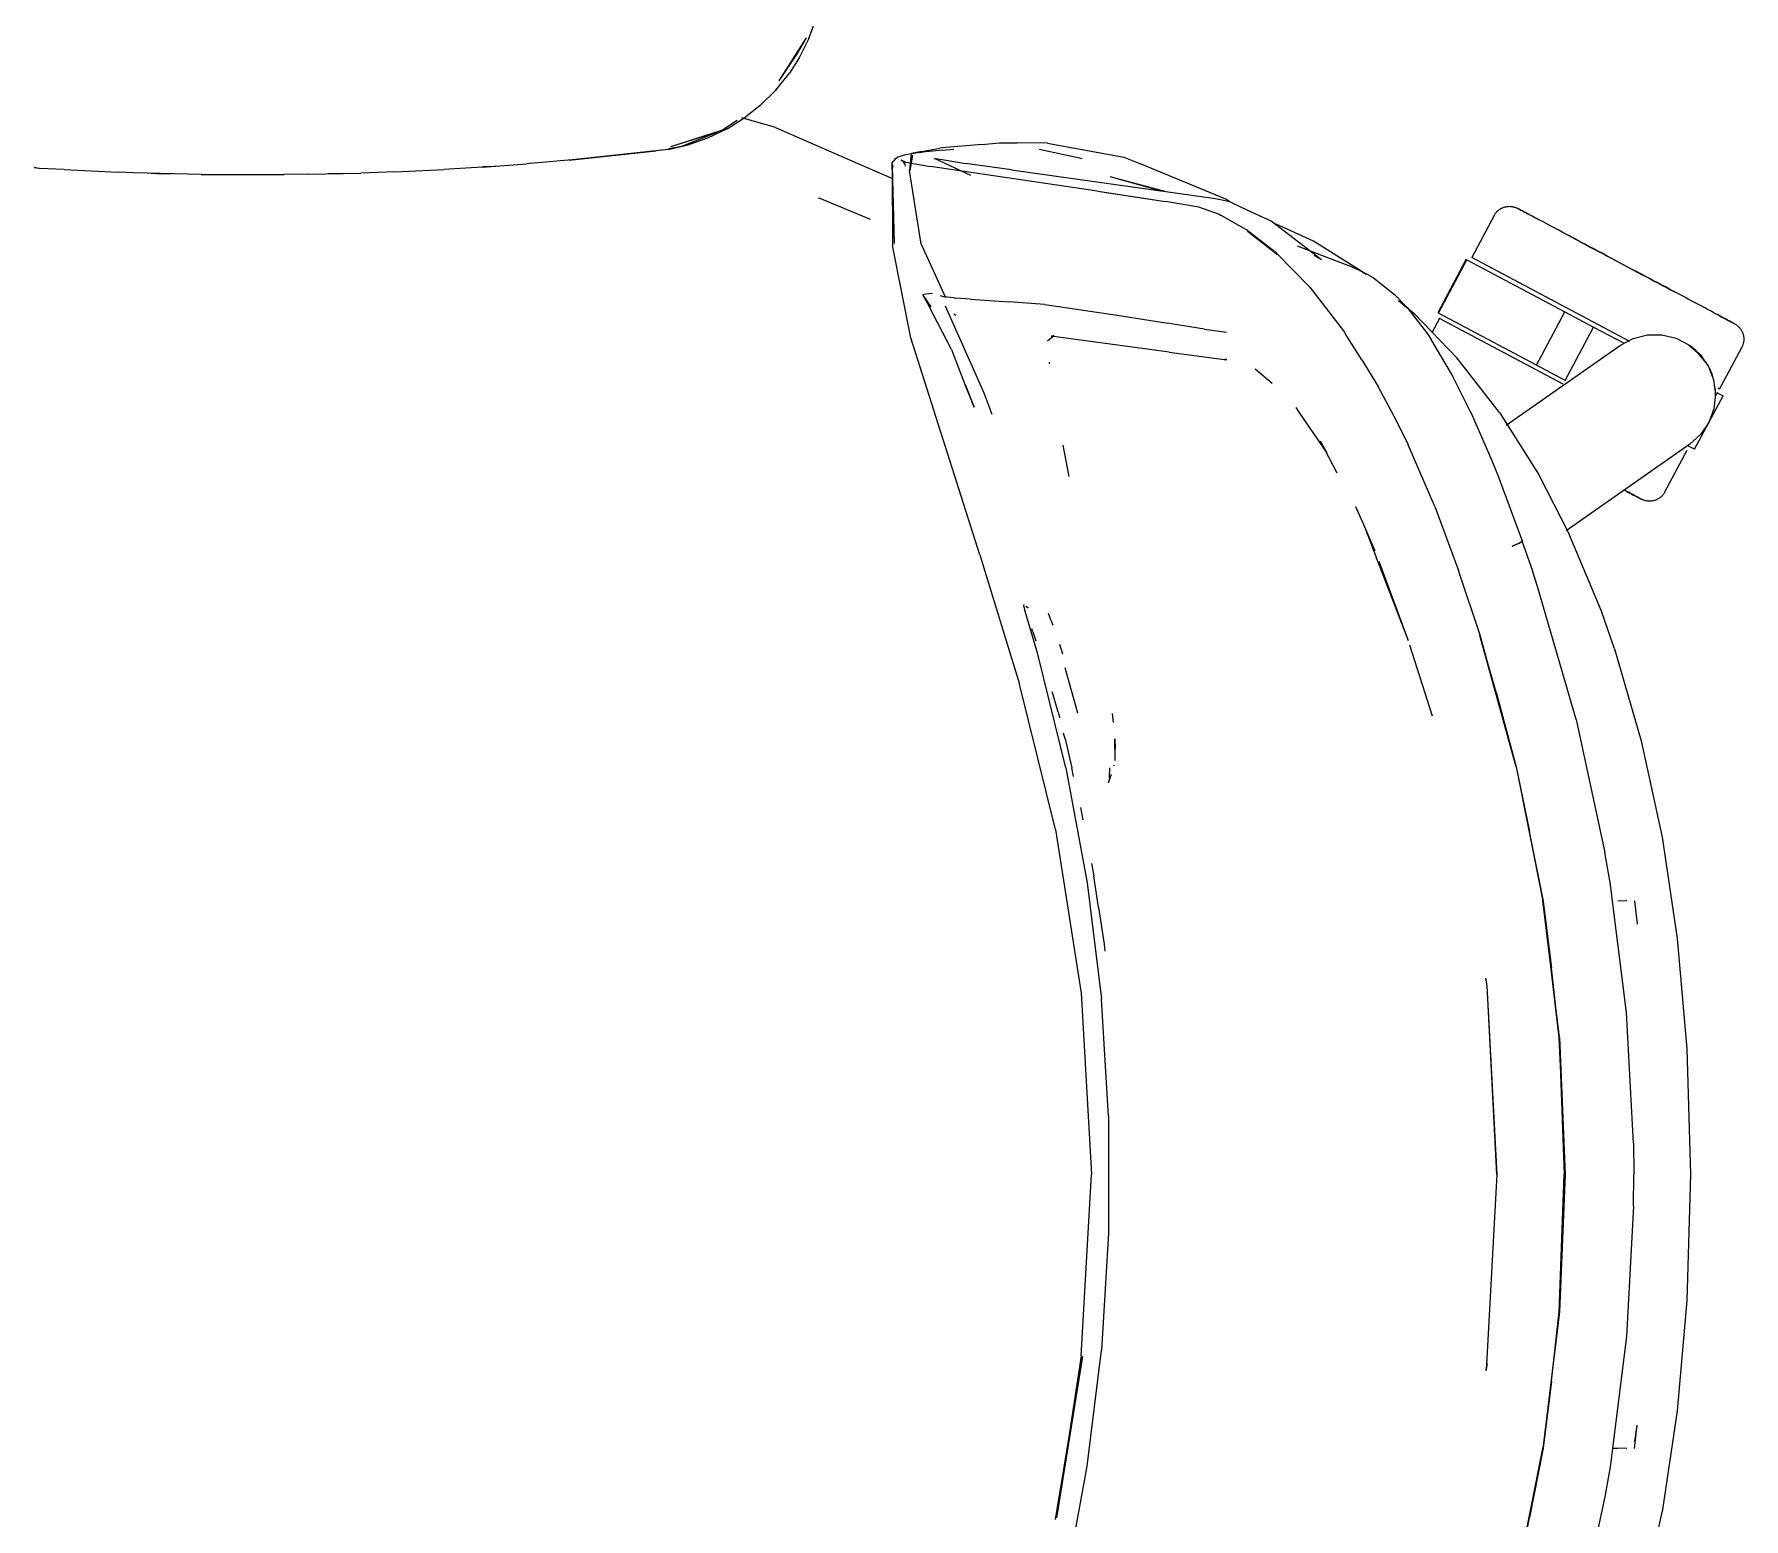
# Model space of a CAD drawing. Header units: millimetres. Extents: x 155927 to 317870, y -36033 to 97293.
# Drawn here: x 211572.7 to 211968.7, y 17543.1 to 17886.9 of the extents above; entities that cross this region are included whole.
import ezdxf

# ---------------------------------------------------------------- set-up
doc = ezdxf.new("R2010")
doc.units = ezdxf.units.MM
doc.header["$MEASUREMENT"] = 0
doc.layers.add('G-IMPT', color=8, linetype='CONTINUOUS', lineweight=9)
doc.layers.add('I-FURN', color=8, linetype='CONTINUOUS', lineweight=9)

msp = doc.modelspace()

# ---------------------------------------------------------------- linework, layer by layer
at = {"layer": 'G-IMPT'}
for p, q in [((211752.18, 17885.97), (211753.89, 17890.74)), ((211751.54, 17886.07), (211745.22, 17876.12)), ((211751.54, 17886.07), (211749.38, 17882.39)), ((211752.18, 17885.97), (211749.94, 17881.46)), ((211749.38, 17882.39), (211745.22, 17876.12)), ((211749.94, 17881.46), (211747.68, 17877.91)), ((211744.49, 17873.94), (211747.68, 17877.91)), ((211744.49, 17873.94), (211740.88, 17870.39)), ((211740.88, 17870.39), (211737.58, 17867.76)), ((211731.93, 17864.64), (211735.51, 17867.06)), ((211733.25, 17865.03), (211737.58, 17867.76)), ((211744.41, 17865.32), (211736.59, 17867.58)), ((211719.57, 17860.24), (211724.54, 17861.4)), ((211731.93, 17864.64), (211720.07, 17860.82)), ((211729.22, 17863.74), (211720.07, 17860.82)), ((211722.71, 17861.03), (211730.89, 17864.23)), ((211728.67, 17862.84), (211724.54, 17861.4)), ((211733.25, 17865.03), (211728.67, 17862.84)), ((211731.93, 17864.64), (211729.22, 17863.74)), ((211744.41, 17865.32), (211755.54, 17860.46)), ((211792.31, 17861.42), (211782.98, 17860.61)), ((211792.31, 17861.42), (211796.26, 17861.76)), ((211796.26, 17861.76), (211800.43, 17861.76)), ((211807.4, 17861.73), (211800.43, 17861.76)), ((211807.4, 17861.73), (211825.1, 17858.49)), ((211698.14, 17857.89), (211686.74, 17856.9)), ((211719.57, 17860.24), (211696.62, 17857.79)), ((211696.62, 17857.79), (211716.76, 17859.91)), ((211719.57, 17860.24), (211698.14, 17857.89)), ((211719.57, 17860.24), (211716.76, 17859.91)), ((211719.65, 17860.46), (211722.71, 17861.03)), ((211755.54, 17860.46), (211763.37, 17857.04)), ((211771.4, 17857.03), (211771.8, 17857.6)), ((211772.17, 17858.1), (211771.8, 17857.6)), ((211772.17, 17858.1), (211772.71, 17858.42)), ((211774.57, 17858.97), (211772.71, 17858.42)), ((211774.06, 17857.37), (211773.56, 17857.77)), ((211774.66, 17857.21), (211773.56, 17857.77)), ((211777.85, 17859.5), (211774.57, 17858.97)), ((211776.17, 17858.91), (211775.49, 17855.33)), ((211775.55, 17855.36), (211775.94, 17859.32)), ((211776.17, 17858.91), (211775.55, 17855.36)), ((211778.26, 17859.76), (211775.94, 17859.32)), ((211777.85, 17859.5), (211778.46, 17859.58)), ((211778.26, 17859.76), (211782.51, 17860.57)), ((211783.15, 17860.1), (211778.46, 17859.58)), ((211789.71, 17854.18), (211781.27, 17858.18)), ((211781.27, 17858.18), (211782.14, 17858.04)), ((211782.14, 17858.04), (211787.16, 17857.2)), ((211782.98, 17860.61), (211782.51, 17860.57)), ((211783.15, 17860.1), (211785.74, 17860.31)), ((211805.53, 17860.32), (211814.84, 17858.28)), ((211814.84, 17858.28), (211815.42, 17858.13)), ((211825.1, 17858.49), (211828.95, 17856.9)), ((211572.7, 17856.13), (211574.18, 17855.86)), ((211573.95, 17855.86), (211572.7, 17856.02)), ((211579.62, 17855.58), (211573.95, 17855.86)), ((211579.62, 17855.58), (211592.18, 17854.96)), ((211595.72, 17854.84), (211592.18, 17854.96)), ((211611.39, 17854.46), (211595.72, 17854.84)), ((211599.77, 17854.75), (211602.45, 17854.63)), ((211604.67, 17854.63), (211602.45, 17854.63)), ((211611.39, 17854.46), (211615.91, 17854.41)), ((211615.91, 17854.41), (211630.62, 17854.41)), ((211636.09, 17854.49), (211630.62, 17854.41)), ((211636.09, 17854.49), (211648.4, 17854.78)), ((211642.87, 17854.62), (211640.79, 17854.62)), ((211644.53, 17854.7), (211642.87, 17854.62)), ((211656.28, 17855.07), (211648.4, 17854.78)), ((211656.28, 17855.07), (211667.58, 17855.61)), ((211676.45, 17856.17), (211667.58, 17855.61)), ((211676.45, 17856.17), (211686.74, 17856.9)), ((211678.49, 17856.31), (211676.59, 17856.22)), ((211678.49, 17856.31), (211679.91, 17856.44)), ((211763.37, 17857.04), (211771.54, 17853.48)), ((211771.4, 17857.03), (211771.59, 17856.16)), ((211772.01, 17838.47), (211771.43, 17856.91)), ((211771.43, 17856.91), (211771.53, 17856.45)), ((211772.01, 17838.47), (211771.53, 17856.45)), ((211771.57, 17837.58), (211771.53, 17856.45)), ((211771.53, 17856.45), (211771.57, 17856.28)), ((211771.59, 17856.16), (211771.57, 17856.28)), ((211774.66, 17857.21), (211774.04, 17857.38)), ((211774.04, 17857.38), (211780.3, 17856.27)), ((211774.38, 17856.83), (211774.06, 17857.37)), ((211774.38, 17856.83), (211774.46, 17856.34)), ((211778.2, 17838.28), (211775.49, 17855.33)), ((211788.15, 17855.16), (211780.3, 17856.27)), ((211787.16, 17857.2), (211788.46, 17856.99)), ((211819.03, 17850.6), (211788.15, 17855.16)), ((211799.12, 17855.55), (211788.46, 17856.99)), ((211799.12, 17855.55), (211846.34, 17848.87)), ((211821.91, 17854), (211833.8, 17850.65)), ((211821.91, 17854), (211834.86, 17850.5)), ((211832.32, 17855.51), (211828.95, 17856.9)), ((211848.77, 17848.71), (211832.32, 17855.51)), ((211819.03, 17850.6), (211834.22, 17848.28)), ((211819.63, 17850.51), (211834.8, 17848.21)), ((211819.63, 17850.51), (211834.22, 17848.28)), ((211754.31, 17849.04), (211754.57, 17848.94)), ((211766.43, 17844.01), (211754.57, 17848.94)), ((211842.47, 17846.91), (211834.8, 17848.21)), ((211847.26, 17845.16), (211842.47, 17846.91)), ((211846.34, 17848.87), (211849.33, 17848.23)), ((211849.94, 17847.94), (211848.77, 17848.71)), ((211852.69, 17846.66), (211849.33, 17848.23)), ((211859.27, 17843.6), (211852.69, 17846.66)), ((211847.26, 17845.16), (211847.68, 17844.94)), ((211853.51, 17841.66), (211847.68, 17844.94)), ((211860.48, 17836.24), (211853.51, 17841.66)), ((211870.92, 17834.68), (211859.27, 17843.6)), ((211869.03, 17838.97), (211860.4, 17842.95)), ((211778.2, 17838.28), (211783.82, 17825.93)), ((211853.74, 17841.33), (211860.69, 17835.93)), ((211853.74, 17841.33), (211857.12, 17838.74)), ((211860.69, 17835.93), (211857.12, 17838.74)), ((211865.26, 17837.91), (211877.17, 17833.4)), ((211880.48, 17831.85), (211869.03, 17838.97)), ((211775.77, 17816.62), (211771.57, 17837.58)), ((211860.48, 17836.24), (211868.22, 17828.34)), ((211870.92, 17834.68), (211869.19, 17835.67)), ((211879.4, 17832.33), (211877.17, 17833.4)), ((211881.84, 17831.16), (211879.4, 17832.33)), ((211880.48, 17831.85), (211881.24, 17831.35)), ((211881.84, 17831.16), (211882.97, 17830.54)), ((211882.97, 17830.54), (211887.84, 17826.68)), ((211778.57, 17826.47), (211778.53, 17826.3)), ((211778.59, 17826.6), (211778.57, 17826.47)), ((211778.57, 17826.47), (211780.41, 17823.77)), ((211778.57, 17826.47), (211779.91, 17824.02)), ((211779.28, 17826.75), (211778.59, 17826.6)), ((211780.81, 17826.91), (211779.28, 17826.75)), ((211782.55, 17826.44), (211783.32, 17826.16)), ((211783.38, 17826.14), (211783.32, 17826.16)), ((211785.84, 17825.85), (211783.38, 17826.14)), ((211785.84, 17825.85), (211786.21, 17825.81)), ((211789.62, 17825.56), (211786.21, 17825.81)), ((211868.22, 17828.34), (211876.24, 17817.9)), ((211890.73, 17823.66), (211887.84, 17826.68)), ((211785.19, 17813.91), (211779.91, 17824.02)), ((211792.75, 17803.8), (211783.82, 17823.96)), ((211786.2, 17821.79), (211785.76, 17822.06)), ((211789.62, 17825.56), (211798.47, 17824.93)), ((211806.71, 17824.31), (211798.47, 17824.93)), ((211806.79, 17824.3), (211806.71, 17824.31)), ((211806.79, 17824.3), (211822, 17822.09)), ((211822, 17822.09), (211823.56, 17821.84)), ((211823.56, 17821.84), (211835.33, 17819.98)), ((211888.73, 17825.24), (211892.4, 17822.24)), ((211890.73, 17823.66), (211895.44, 17817.52)), ((211892.4, 17822.24), (211902.36, 17811.94)), ((211836.99, 17819.71), (211835.33, 17819.98)), ((211843.82, 17818.65), (211836.99, 17819.71)), ((211843.82, 17818.65), (211848.9, 17817.9)), ((211876.24, 17817.9), (211876.41, 17817.64)), ((211791.76, 17766.38), (211775.77, 17816.62)), ((211785.19, 17813.91), (211788.45, 17805.44)), ((211807.45, 17815.92), (211809.01, 17817.16)), ((211808.3, 17817.03), (211808.57, 17817.08)), ((211835.63, 17813.3), (211808.3, 17817.03)), ((211808.8, 17817.12), (211808.57, 17817.08)), ((211880.29, 17811.55), (211876.41, 17817.64)), ((211895.44, 17817.52), (211896.31, 17816.23)), ((211901.04, 17808.24), (211896.31, 17816.23)), ((211807.8, 17810.97), (211807.85, 17810.62)), ((211835.63, 17813.3), (211848.99, 17811.52)), ((211848.99, 17811.52), (211848.52, 17811.66)), ((211880.29, 17811.55), (211884.06, 17805.32)), ((211912.16, 17799.34), (211902.36, 17811.94)), ((211859.49, 17806.02), (211855.58, 17809.35)), ((211905.35, 17799.63), (211901.04, 17808.24)), ((211905.57, 17799.18), (211901.04, 17808.24)), ((211901.04, 17808.24), (211901.35, 17807.64)), ((211905.57, 17799.18), (211901.35, 17807.64)), ((211790.47, 17800.54), (211788.44, 17805.64)), ((211788.44, 17805.64), (211790.24, 17801.11)), ((211788.45, 17805.44), (211790.47, 17800.54)), ((211794.64, 17798.82), (211792.75, 17803.8)), ((211887.63, 17798.53), (211884.06, 17805.32)), ((211865.76, 17799.38), (211865.01, 17800.49)), ((211869.26, 17794.25), (211865.76, 17799.38)), ((211887.63, 17798.53), (211891.01, 17791.8)), ((211905.35, 17799.63), (211905.57, 17799.18)), ((211905.57, 17799.18), (211910.34, 17788.23)), ((211912.16, 17799.34), (211921.14, 17785.05)), ((211869.65, 17793.67), (211869.26, 17794.25)), ((211812.48, 17784.49), (211811.07, 17791.75)), ((211872.21, 17789.92), (211869.65, 17793.67)), ((211872.21, 17789.92), (211870.71, 17792.69)), ((211874.55, 17785.26), (211870.71, 17792.69)), ((211897.19, 17777.57), (211891.01, 17791.8)), ((211910.34, 17788.23), (211911.82, 17784.55)), ((211911.82, 17784.55), (211917.39, 17769.58)), ((211921.14, 17785.05), (211928.23, 17771.27)), ((211878.76, 17777.54), (211880.96, 17772.7)), ((211897.19, 17777.57), (211902.65, 17762.7)), ((211880.96, 17772.7), (211883.27, 17767.25)), ((211880.96, 17772.7), (211883.68, 17765.61)), ((211935.75, 17753.29), (211928.23, 17771.27)), ((211791.76, 17766.38), (211800.94, 17736.41)), ((211916.12, 17768.8), (211915.07, 17768.38)), ((211915.07, 17768.38), (211915.66, 17768.6)), ((211916.12, 17768.8), (211915.66, 17768.6)), ((211916.12, 17768.8), (211916.95, 17769.18)), ((211916.12, 17768.8), (211916.77, 17769.08)), ((211916.77, 17769.08), (211916.95, 17769.18)), ((211917.36, 17769.45), (211916.95, 17769.18)), ((211916.95, 17769.18), (211917.34, 17769.41)), ((211917.36, 17769.45), (211917.34, 17769.41)), ((211917.36, 17769.45), (211917.35, 17769.58)), ((211917.35, 17769.58), (211919.76, 17762.65)), ((211917.39, 17769.58), (211917.36, 17769.45)), ((211884.35, 17763.89), (211883.68, 17765.61)), ((211891.06, 17746.44), (211884.24, 17764.85)), ((211891.06, 17746.44), (211884.35, 17763.89)), ((211907.66, 17747.78), (211902.65, 17762.7)), ((211920.96, 17759.05), (211919.76, 17762.65)), ((211929.9, 17728.22), (211920.96, 17759.05)), ((211801.99, 17754.82), (211801.9, 17754.58)), ((211801.9, 17754.58), (211801.96, 17754.35)), ((211801.96, 17754.35), (211802.03, 17754.06)), ((211802.03, 17754.06), (211802.1, 17753.79)), ((211805.17, 17743.36), (211802.1, 17753.79)), ((211802.99, 17754.04), (211802.38, 17754.43)), ((211802.99, 17754.04), (211802.78, 17754.19)), ((211808.3, 17751.11), (211807.68, 17752.77)), ((211808.3, 17751.11), (211808.67, 17750.1)), ((211938.82, 17744.56), (211935.75, 17753.29)), ((211804.01, 17748.56), (211803.77, 17749.22)), ((211804.01, 17748.56), (211804.75, 17746.46)), ((211911.39, 17734.53), (211907.61, 17747.69)), ((211916.04, 17717.28), (211907.61, 17747.69)), ((211916.04, 17717.28), (211907.66, 17747.78)), ((211811.72, 17717.04), (211805.17, 17743.36)), ((211811.01, 17743.35), (211810.29, 17745.57)), ((211896.59, 17728.97), (211891.34, 17745.45)), ((211938.82, 17744.56), (211944.99, 17723.32)), ((211811.46, 17740.26), (211814.38, 17729.79)), ((211809.25, 17702.72), (211800.94, 17736.41)), ((211808.75, 17733.93), (211808.55, 17734.62)), ((211809.87, 17729.94), (211808.75, 17733.93)), ((211896.59, 17728.97), (211895.51, 17732.4)), ((211911.39, 17734.53), (211916.04, 17717.28)), ((211809.87, 17729.94), (211810.18, 17728.8)), ((211810.18, 17728.8), (211810.23, 17728.62)), ((211822.74, 17727.54), (211822.53, 17729.64)), ((211929.9, 17728.22), (211936.57, 17697.43)), ((211811.49, 17723.78), (211811.15, 17725.07)), ((211811.49, 17723.78), (211813.04, 17717.03)), ((211823.14, 17718.69), (211823.06, 17723.75)), ((211823.06, 17723.75), (211823.14, 17721.47)), ((211944.99, 17723.32), (211949.81, 17700.95)), ((211823.14, 17718.69), (211823.14, 17721.47)), ((211811.72, 17717.04), (211816.65, 17690.37)), ((211813.49, 17715.05), (211813.04, 17717.03)), ((211821.6, 17713.64), (211822.29, 17715.58)), ((211821.82, 17714.68), (211821.85, 17716.99)), ((211821.86, 17716.85), (211821.85, 17716.99)), ((211822.82, 17717.47), (211822.89, 17717.74)), ((211916.04, 17717.28), (211922.22, 17686.15)), ((211916.04, 17717.28), (211919.12, 17702.26)), ((211916.04, 17717.28), (211922.21, 17686.23)), ((211821.82, 17714.68), (211821.6, 17713.64)), ((211815.69, 17705), (211815.16, 17707.82)), ((211809.25, 17702.72), (211815.25, 17664.81)), ((211922.22, 17686.15), (211919.12, 17702.26)), ((211949.81, 17700.95), (211953.3, 17677.54)), ((211937.75, 17690.51), (211936.57, 17697.43)), ((211817.62, 17694.9), (211818.17, 17692)), ((211818.42, 17690.37), (211818.17, 17692)), ((211816.65, 17690.37), (211819.95, 17663.45)), ((211819.27, 17684.75), (211818.42, 17690.37)), ((211941.56, 17660.34), (211937.75, 17690.51)), ((211819.27, 17684.75), (211820.56, 17676.22)), ((211926.04, 17654.64), (211922.21, 17686.23)), ((211926, 17654.6), (211922.22, 17686.15)), ((211922.22, 17686.15), (211924.16, 17670.68)), ((211939.54, 17686.19), (211941.64, 17686.27)), ((211941.64, 17686.27), (211941.53, 17686.27)), ((211943.4, 17686.24), (211944.05, 17680.82)), ((211820.56, 17676.22), (211820.75, 17674.56)), ((211953.3, 17677.54), (211955.56, 17651.96)), ((211909, 17668.1), (211909.04, 17667.85)), ((211909.27, 17666.55), (211909.01, 17668.33)), ((211909.27, 17666.55), (211909.04, 17667.85)), ((211926, 17654.6), (211924.16, 17670.68)), ((211815.25, 17664.81), (211817.61, 17622.82)), ((211821.6, 17636.38), (211819.95, 17663.45)), ((211911.6, 17622.82), (211909.27, 17666.55)), ((211911.55, 17622.82), (211909.27, 17666.55)), ((211943.18, 17630.13), (211941.56, 17660.34)), ((211926.67, 17639.71), (211926, 17654.6)), ((211926, 17654.6), (211927.14, 17622.82)), ((211926.04, 17654.64), (211927.37, 17622.82)), ((211955.56, 17651.96), (211956.41, 17622.82)), ((211926.67, 17639.71), (211927.14, 17622.82)), ((211821.6, 17636.38), (211821.6, 17609.26)), ((211943.18, 17630.13), (211943.27, 17622.82)), ((211815.25, 17580.84), (211817.61, 17622.82)), ((211911.55, 17622.82), (211909.04, 17577.48)), ((211926, 17591.05), (211927.14, 17622.82)), ((211927.37, 17622.82), (211926.04, 17591.01)), ((211926.67, 17605.94), (211927.14, 17622.82)), ((211943.18, 17615.51), (211943.27, 17622.82)), ((211956.41, 17622.82), (211955.56, 17593.68)), ((211943.18, 17615.51), (211941.56, 17585.31)), ((211821.6, 17609.26), (211819.95, 17582.19)), ((211926, 17591.05), (211926.67, 17605.94)), ((211955.56, 17593.68), (211953.3, 17568.11)), ((211926.04, 17591.01), (211922.21, 17559.41)), ((211926, 17591.05), (211922.22, 17559.49)), ((211924.16, 17574.97), (211926, 17591.05)), ((211941.56, 17585.31), (211937.75, 17555.14)), ((211809.25, 17542.92), (211815.51, 17580.66)), ((211815.25, 17580.84), (211809.52, 17543.3)), ((211815.51, 17580.66), (211809.52, 17543.3)), ((211816.65, 17555.27), (211819.95, 17582.19)), ((211909, 17577.54), (211909.04, 17577.79)), ((211909.04, 17577.48), (211909.27, 17579.1)), ((211909.27, 17579.1), (211909.04, 17577.79)), ((211924.16, 17574.97), (211922.22, 17559.49)), ((211943.4, 17559.41), (211944.05, 17564.82)), ((211943.48, 17561.05), (211944.05, 17564.82)), ((211953.3, 17568.11), (211949.81, 17544.69)), ((211922.22, 17559.49), (211916, 17528.25)), ((211916, 17528.25), (211922.21, 17559.41)), ((211922.22, 17559.49), (211919.12, 17543.39)), ((211938.3, 17559.5), (211939.54, 17559.45)), ((211941.64, 17559.38), (211939.54, 17559.45)), ((211941.64, 17559.38), (211941.53, 17559.38)), ((211811.72, 17528.6), (211816.65, 17555.27)), ((211937.75, 17555.14), (211936.57, 17548.22)), ((211936.57, 17548.22), (211929.9, 17517.43)), ((211944.99, 17522.33), (211949.81, 17544.69)), ((211916.04, 17528.36), (211919.12, 17543.39))]:
    msp.add_line(p, q, dxfattribs=at)
at = {"layer": 'I-FURN'}
for p, q in [((211911.22, 17845.47), (211911.32, 17845.6)), ((211911.32, 17845.6), (211911.43, 17845.72)), ((211911.43, 17845.72), (211911.54, 17845.84)), ((211911.54, 17845.84), (211911.65, 17845.95)), ((211911.65, 17845.95), (211911.77, 17846.06)), ((211911.77, 17846.06), (211911.89, 17846.17)), ((211911.89, 17846.17), (211912.02, 17846.27)), ((211912.02, 17846.27), (211912.15, 17846.36)), ((211912.15, 17846.36), (211912.28, 17846.45)), ((211912.28, 17846.45), (211912.42, 17846.53)), ((211912.42, 17846.53), (211912.56, 17846.61)), ((211912.56, 17846.61), (211912.71, 17846.68)), ((211912.71, 17846.68), (211912.86, 17846.75)), ((211912.86, 17846.75), (211913.01, 17846.81)), ((211913.01, 17846.81), (211913.16, 17846.86)), ((211913.16, 17846.86), (211913.31, 17846.91)), ((211913.31, 17846.91), (211913.47, 17846.95)), ((211913.47, 17846.95), (211913.62, 17846.99)), ((211913.62, 17846.99), (211913.78, 17847.02)), ((211913.78, 17847.02), (211913.94, 17847.04)), ((211913.94, 17847.04), (211914.1, 17847.05)), ((211914.1, 17847.05), (211914.26, 17847.06)), ((211914.26, 17847.06), (211914.42, 17847.07)), ((211914.42, 17847.07), (211914.59, 17847.06)), ((211914.59, 17847.06), (211914.75, 17847.06)), ((211914.75, 17847.06), (211914.91, 17847.04)), ((211914.91, 17847.04), (211915.07, 17847.02)), ((211915.07, 17847.02), (211915.23, 17846.99)), ((211915.23, 17846.99), (211915.38, 17846.95)), ((211915.38, 17846.95), (211915.54, 17846.91)), ((211915.54, 17846.91), (211915.69, 17846.87)), ((211915.69, 17846.87), (211915.84, 17846.81)), ((211915.84, 17846.81), (211915.99, 17846.75)), ((211915.99, 17846.75), (211916.14, 17846.69)), ((211916.14, 17846.69), (211916.29, 17846.62)), ((211916.29, 17846.62), (211916.32, 17846.6)), ((211916.32, 17846.6), (211916.35, 17846.59)), ((211916.33, 17846.59), (211916.32, 17846.6)), ((211916.37, 17846.57), (211916.33, 17846.59)), ((211916.35, 17846.59), (211916.41, 17846.55)), ((211916.45, 17846.53), (211916.37, 17846.57)), ((211916.41, 17846.55), (211916.51, 17846.5)), ((211916.58, 17846.46), (211916.45, 17846.53)), ((211916.51, 17846.5), (211916.65, 17846.43)), ((211916.74, 17846.38), (211916.58, 17846.46)), ((211916.65, 17846.43), (211916.83, 17846.33)), ((211916.94, 17846.27), (211916.74, 17846.38)), ((211916.83, 17846.33), (211917.05, 17846.21)), ((211917.18, 17846.14), (211916.94, 17846.27)), ((211917.05, 17846.21), (211917.3, 17846.08)), ((211917.46, 17845.99), (211917.18, 17846.14)), ((211917.3, 17846.08), (211917.6, 17845.92)), ((211917.78, 17845.82), (211917.46, 17845.99)), ((211917.6, 17845.92), (211917.94, 17845.74)), ((211918.13, 17845.63), (211917.78, 17845.82)), ((211917.94, 17845.74), (211918.31, 17845.54)), ((211918.53, 17845.43), (211918.13, 17845.63)), ((211918.31, 17845.54), (211918.72, 17845.32)), ((211910.87, 17844.93), (211905.72, 17835.24)), ((211910.87, 17844.93), (211910.95, 17845.07)), ((211910.95, 17845.07), (211911.04, 17845.21)), ((211911.04, 17845.21), (211911.13, 17845.34)), ((211911.13, 17845.34), (211911.22, 17845.47)), ((211918.96, 17845.2), (211918.53, 17845.43)), ((211918.72, 17845.32), (211919.17, 17845.09)), ((211919.42, 17844.95), (211918.96, 17845.2)), ((211919.17, 17845.09), (211919.65, 17844.83)), ((211919.92, 17844.68), (211919.42, 17844.95)), ((211919.65, 17844.83), (211920.16, 17844.55)), ((211920.46, 17844.4), (211919.92, 17844.68)), ((211920.16, 17844.55), (211920.72, 17844.26)), ((211921.03, 17844.1), (211920.46, 17844.4)), ((211920.72, 17844.26), (211921.3, 17843.95)), ((211921.63, 17843.78), (211921.03, 17844.1)), ((211922.26, 17843.44), (211921.63, 17843.78)), ((211922.93, 17843.09), (211922.26, 17843.44)), ((211923.62, 17842.72), (211922.93, 17843.09)), ((211924.34, 17842.33), (211923.62, 17842.72)), ((211925.09, 17841.93), (211924.34, 17842.33)), ((211925.87, 17841.52), (211925.09, 17841.93)), ((211926.67, 17841.1), (211925.87, 17841.52)), ((211927.49, 17840.66), (211926.67, 17841.1)), ((211927.05, 17840.9), (211927.88, 17840.45)), ((211928.34, 17840.21), (211927.49, 17840.66)), ((211927.88, 17840.45), (211928.74, 17840)), ((211929.21, 17839.75), (211928.34, 17840.21)), ((211928.74, 17840), (211929.61, 17839.53)), ((211930.1, 17839.27), (211929.21, 17839.75)), ((211929.61, 17839.53), (211930.51, 17839.05)), ((211931, 17838.79), (211930.1, 17839.27)), ((211930.51, 17839.05), (211931.42, 17838.57)), ((211931.92, 17838.3), (211931, 17838.79)), ((211931.42, 17838.57), (211932.35, 17838.07)), ((211932.86, 17837.8), (211931.92, 17838.3)), ((211932.35, 17838.07), (211933.3, 17837.57)), ((211933.81, 17837.3), (211932.86, 17837.8)), ((211904.43, 17834.8), (211897.86, 17822.44)), ((211898.03, 17822.35), (211904.6, 17834.71)), ((211904.6, 17834.71), (211927.31, 17822.63)), ((211942.33, 17815.78), (211905.72, 17835.24)), ((211933.3, 17837.57), (211934.25, 17837.06)), ((211934.78, 17836.79), (211933.81, 17837.3)), ((211934.25, 17837.06), (211935.22, 17836.55)), ((211935.75, 17836.27), (211934.78, 17836.79)), ((211935.22, 17836.55), (211936.2, 17836.03)), ((211936.73, 17835.74), (211935.75, 17836.27)), ((211936.2, 17836.03), (211937.19, 17835.5)), ((211937.73, 17835.22), (211936.73, 17835.74)), ((211937.19, 17835.5), (211938.18, 17834.97)), ((211938.72, 17834.69), (211937.73, 17835.22)), ((211938.18, 17834.97), (211939.18, 17834.44)), ((211939.72, 17834.15), (211938.72, 17834.69)), ((211939.18, 17834.44), (211940.19, 17833.91)), ((211940.73, 17833.62), (211939.72, 17834.15)), ((211940.19, 17833.91), (211941.19, 17833.37)), ((211941.73, 17833.09), (211940.73, 17833.62)), ((211941.19, 17833.37), (211942.2, 17832.84)), ((211942.74, 17832.55), (211941.73, 17833.09)), ((211942.2, 17832.84), (211943.2, 17832.31)), ((211943.74, 17832.02), (211942.74, 17832.55)), ((211943.2, 17832.31), (211944.2, 17831.77)), ((211944.74, 17831.49), (211943.74, 17832.02)), ((211944.2, 17831.77), (211945.2, 17831.24)), ((211945.73, 17830.96), (211944.74, 17831.49)), ((211945.2, 17831.24), (211946.19, 17830.72)), ((211946.72, 17830.43), (211945.73, 17830.96)), ((211946.19, 17830.72), (211947.17, 17830.19)), ((211947.7, 17829.91), (211946.72, 17830.43)), ((211947.17, 17830.19), (211948.15, 17829.68)), ((211948.67, 17829.4), (211947.7, 17829.91)), ((211948.15, 17829.68), (211949.11, 17829.16)), ((211949.63, 17828.89), (211948.67, 17829.4)), ((211949.11, 17829.16), (211950.06, 17828.66)), ((211950.57, 17828.39), (211949.63, 17828.89)), ((211950.06, 17828.66), (211951, 17828.16)), ((211951.5, 17827.89), (211950.57, 17828.39)), ((211951, 17828.16), (211951.92, 17827.67)), ((211952.41, 17827.41), (211951.5, 17827.89)), ((211951.92, 17827.67), (211952.83, 17827.19)), ((211953.31, 17826.93), (211952.41, 17827.41)), ((211954.19, 17826.46), (211953.31, 17826.93)), ((211955.04, 17826.01), (211954.19, 17826.46)), ((211955.88, 17825.56), (211955.04, 17826.01)), ((211920.74, 17810.27), (211898.03, 17822.35)), ((211920.74, 17810.27), (211927.31, 17822.63)), ((211927.31, 17822.63), (211933.95, 17819.1)), ((211956.69, 17825.13), (211955.88, 17825.56)), ((211957.48, 17824.71), (211956.69, 17825.13)), ((211958.24, 17824.31), (211957.48, 17824.71)), ((211958.98, 17823.92), (211958.24, 17824.31)), ((211959.68, 17823.54), (211958.98, 17823.92)), ((211960.36, 17823.18), (211959.68, 17823.54)), ((211961.01, 17822.84), (211960.36, 17823.18)), ((211961.62, 17822.51), (211961.01, 17822.84)), ((211962.21, 17822.2), (211961.62, 17822.51)), ((211961.9, 17822.36), (211962.47, 17822.06)), ((211962.76, 17821.91), (211962.21, 17822.2)), ((211962.47, 17822.06), (211963, 17821.78)), ((211963.28, 17821.63), (211962.76, 17821.91)), ((211963, 17821.78), (211963.5, 17821.51)), ((211898.21, 17821.12), (211896.53, 17817.96)), ((211926.91, 17805.86), (211898.21, 17821.12)), ((211927.38, 17806.74), (211933.95, 17819.1)), ((211933.95, 17819.1), (211941.01, 17815.35)), ((211963.76, 17821.38), (211963.28, 17821.63)), ((211963.5, 17821.51), (211963.97, 17821.26)), ((211964.21, 17821.14), (211963.76, 17821.38)), ((211963.97, 17821.26), (211964.4, 17821.03)), ((211964.62, 17820.92), (211964.21, 17821.14)), ((211964.4, 17821.03), (211964.79, 17820.83)), ((211964.99, 17820.72), (211964.62, 17820.92)), ((211964.79, 17820.83), (211965.15, 17820.64)), ((211965.32, 17820.54), (211964.99, 17820.72)), ((211965.15, 17820.64), (211965.46, 17820.47)), ((211965.62, 17820.39), (211965.32, 17820.54)), ((211965.46, 17820.47), (211965.74, 17820.32)), ((211965.88, 17820.25), (211965.62, 17820.39)), ((211965.74, 17820.32), (211965.98, 17820.19)), ((211966.1, 17820.13), (211965.88, 17820.25)), ((211965.98, 17820.19), (211966.19, 17820.08)), ((211966.28, 17820.04), (211966.1, 17820.13)), ((211966.19, 17820.08), (211966.35, 17820)), ((211966.42, 17819.96), (211966.28, 17820.04)), ((211966.35, 17820), (211966.47, 17819.93)), ((211966.52, 17819.91), (211966.42, 17819.96)), ((211966.47, 17819.93), (211966.55, 17819.89)), ((211966.58, 17819.88), (211966.52, 17819.91)), ((211966.55, 17819.89), (211966.59, 17819.87)), ((211966.6, 17819.86), (211966.58, 17819.88)), ((211966.59, 17819.87), (211966.6, 17819.86)), ((211966.6, 17819.86), (211966.74, 17819.79)), ((211966.74, 17819.79), (211966.88, 17819.7)), ((211966.88, 17819.7), (211967.01, 17819.61)), ((211967.01, 17819.61), (211967.14, 17819.52)), ((211967.14, 17819.52), (211967.27, 17819.42)), ((211967.27, 17819.42), (211967.39, 17819.31)), ((211967.39, 17819.31), (211967.51, 17819.2)), ((211967.51, 17819.2), (211967.62, 17819.09)), ((211967.62, 17819.09), (211967.73, 17818.97)), ((211967.73, 17818.97), (211967.84, 17818.85)), ((211967.84, 17818.85), (211967.93, 17818.72)), ((211967.93, 17818.72), (211968.03, 17818.59)), ((211968.03, 17818.59), (211968.12, 17818.45)), ((211968.12, 17818.45), (211968.2, 17818.32)), ((211968.2, 17818.32), (211968.28, 17818.17)), ((211968.28, 17818.17), (211968.35, 17818.03)), ((211968.35, 17818.03), (211968.42, 17817.88)), ((211968.42, 17817.88), (211968.48, 17817.73)), ((211913.71, 17796.38), (211940.14, 17814.89)), ((211940.14, 17814.89), (211943.12, 17816.48)), ((211943.12, 17816.48), (211946.39, 17817.31)), ((211946.39, 17817.31), (211949.76, 17817.33)), ((211949.76, 17817.33), (211953.04, 17816.54)), ((211953.04, 17816.54), (211956.04, 17814.99)), ((211956.04, 17814.99), (211958.58, 17812.77)), ((211957.74, 17813.64), (211956.32, 17814.79)), ((211963.12, 17804.73), (211968.27, 17814.41)), ((211968.29, 17814.45), (211968.27, 17814.41)), ((211968.36, 17814.6), (211968.29, 17814.45)), ((211968.42, 17814.74), (211968.36, 17814.6)), ((211968.48, 17814.89), (211968.42, 17814.74)), ((211968.48, 17817.73), (211968.53, 17817.58)), ((211968.54, 17815.05), (211968.48, 17814.89)), ((211968.53, 17817.58), (211968.58, 17817.43)), ((211968.58, 17815.2), (211968.54, 17815.05)), ((211968.58, 17817.43), (211968.62, 17817.27)), ((211968.62, 17815.36), (211968.58, 17815.2)), ((211968.62, 17817.27), (211968.66, 17817.12)), ((211968.66, 17815.51), (211968.62, 17815.36)), ((211968.66, 17817.12), (211968.68, 17816.96)), ((211968.69, 17815.67), (211968.66, 17815.51)), ((211968.68, 17816.96), (211968.71, 17816.8)), ((211968.71, 17815.83), (211968.69, 17815.67)), ((211968.71, 17816.8), (211968.72, 17816.64)), ((211968.73, 17815.99), (211968.71, 17815.83)), ((211968.72, 17816.64), (211968.73, 17816.48)), ((211968.73, 17816.48), (211968.74, 17816.31)), ((211968.74, 17816.31), (211968.73, 17816.15)), ((211968.73, 17816.15), (211968.73, 17815.99)), ((211927.38, 17806.74), (211920.74, 17810.27)), ((211960.04, 17810.85), (211957.74, 17813.64)), ((211958.58, 17812.77), (211960.52, 17810.01)), ((211960.52, 17810.01), (211961.73, 17806.87)), ((211961.73, 17806.87), (211962.16, 17803.52)), ((211957.35, 17790.8), (211963.93, 17803.16)), ((211962.16, 17803.52), (211961.78, 17800.17)), ((211962.53, 17803.91), (211962.13, 17803.15)), ((211962.62, 17803.86), (211962.53, 17803.91)), ((211962.53, 17803.91), (211963.93, 17803.16)), ((211963.12, 17804.73), (211962.74, 17804.93)), ((211961.78, 17800.17), (211960.6, 17797.01)), ((211958.71, 17794.22), (211956.2, 17791.96)), ((211960.6, 17797.01), (211958.71, 17794.22)), ((211956.2, 17791.96), (211927.61, 17771.94)), ((211950.45, 17780.92), (211955.6, 17790.6)), ((211957.35, 17790.8), (211955.96, 17791.54)), ((211955.96, 17791.54), (211956.05, 17791.5)), ((211940.87, 17781.45), (211941.41, 17781.16)), ((211941.68, 17781.02), (211941.16, 17781.29)), ((211941.41, 17781.16), (211941.91, 17780.9)), ((211942.16, 17780.76), (211941.68, 17781.02)), ((211941.91, 17780.9), (211942.37, 17780.65)), ((211942.61, 17780.52), (211942.16, 17780.76)), ((211942.37, 17780.65), (211942.8, 17780.42)), ((211943.02, 17780.3), (211942.61, 17780.52)), ((211942.8, 17780.42), (211943.2, 17780.21)), ((211943.39, 17780.11), (211943.02, 17780.3)), ((211943.2, 17780.21), (211943.55, 17780.02)), ((211943.73, 17779.93), (211943.39, 17780.11)), ((211943.55, 17780.02), (211943.87, 17779.85)), ((211944.02, 17779.77), (211943.73, 17779.93)), ((211943.87, 17779.85), (211944.15, 17779.7)), ((211944.28, 17779.63), (211944.02, 17779.77)), ((211944.15, 17779.7), (211944.39, 17779.58)), ((211944.5, 17779.52), (211944.28, 17779.63)), ((211944.39, 17779.58), (211944.59, 17779.47)), ((211944.68, 17779.42), (211944.5, 17779.52)), ((211944.59, 17779.47), (211944.75, 17779.38)), ((211944.82, 17779.35), (211944.68, 17779.42)), ((211944.75, 17779.38), (211944.87, 17779.32)), ((211944.92, 17779.29), (211944.82, 17779.35)), ((211944.87, 17779.32), (211944.96, 17779.27)), ((211944.98, 17779.26), (211944.92, 17779.29)), ((211944.96, 17779.27), (211945, 17779.25)), ((211945, 17779.25), (211944.98, 17779.26)), ((211945.04, 17779.23), (211945, 17779.25)), ((211945, 17779.25), (211945, 17779.25)), ((211945.19, 17779.16), (211945.04, 17779.23)), ((211945.33, 17779.09), (211945.19, 17779.16)), ((211945.48, 17779.03), (211945.33, 17779.09)), ((211945.64, 17778.98), (211945.48, 17779.03)), ((211945.79, 17778.93), (211945.64, 17778.98)), ((211945.95, 17778.89), (211945.79, 17778.93)), ((211946.1, 17778.86), (211945.95, 17778.89)), ((211946.26, 17778.83), (211946.1, 17778.86)), ((211946.42, 17778.81), (211946.26, 17778.83)), ((211946.58, 17778.79), (211946.42, 17778.81)), ((211946.74, 17778.78), (211946.58, 17778.79)), ((211946.9, 17778.78), (211946.74, 17778.78)), ((211947.07, 17778.78), (211946.9, 17778.78)), ((211947.23, 17778.79), (211947.07, 17778.78)), ((211947.39, 17778.81), (211947.23, 17778.79)), ((211947.55, 17778.83), (211947.39, 17778.81)), ((211947.7, 17778.86), (211947.55, 17778.83)), ((211947.86, 17778.89), (211947.7, 17778.86)), ((211948.02, 17778.94), (211947.86, 17778.89)), ((211948.17, 17778.98), (211948.02, 17778.94)), ((211948.32, 17779.04), (211948.17, 17778.98)), ((211948.47, 17779.1), (211948.32, 17779.04)), ((211948.62, 17779.16), (211948.47, 17779.1)), ((211948.76, 17779.24), (211948.62, 17779.16)), ((211948.91, 17779.31), (211948.76, 17779.24)), ((211949.04, 17779.4), (211948.91, 17779.31)), ((211949.18, 17779.49), (211949.04, 17779.4)), ((211949.31, 17779.58), (211949.18, 17779.49)), ((211949.44, 17779.68), (211949.31, 17779.58)), ((211949.56, 17779.78), (211949.44, 17779.68)), ((211949.68, 17779.89), (211949.56, 17779.78)), ((211949.79, 17780.01), (211949.68, 17779.89)), ((211949.9, 17780.12), (211949.79, 17780.01)), ((211950.01, 17780.25), (211949.9, 17780.12)), ((211950.11, 17780.37), (211950.01, 17780.25)), ((211950.2, 17780.5), (211950.11, 17780.37)), ((211950.29, 17780.64), (211950.2, 17780.5)), ((211950.38, 17780.77), (211950.29, 17780.64)), ((211950.45, 17780.92), (211950.38, 17780.77))]:
    msp.add_line(p, q, dxfattribs=at)
for points in [[(211958.1, 17813.3), (211958.5, 17812.89), (211958.86, 17812.48), (211959.19, 17812.06)], [(211962.06, 17804.96), (211962.1, 17804.59), (211962.14, 17803.92), (211962.14, 17803.38), (211962.13, 17803.15)]]:
    msp.add_open_spline(points, degree=3, dxfattribs=at)
msp.add_open_spline([(211960.8, 17809.46), (211960.88, 17809.3), (211961.17, 17808.66), (211961.39, 17808.04), (211961.53, 17807.57)], degree=3, knots=[-0.5319761, -0.5319761, -0.5319761, -0.5319761, -0.5, -0.4, -0.4, -0.4, -0.4], dxfattribs=at)

doc.saveas('drawing.dxf')
